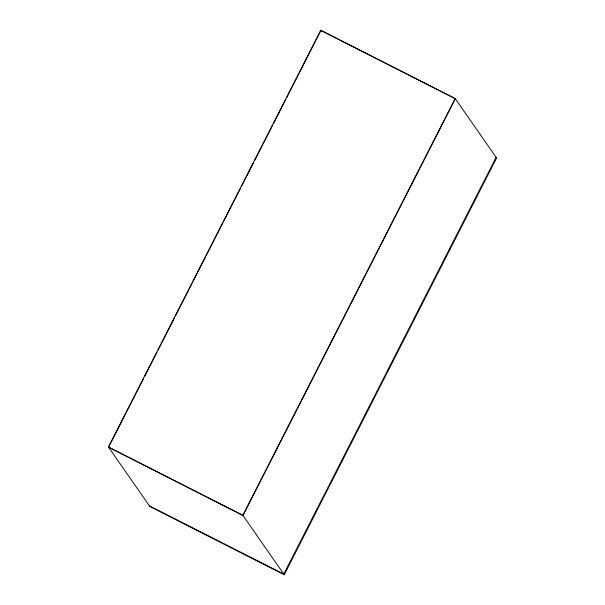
<?xml version="1.0" encoding="UTF-8"?>
<svg xmlns="http://www.w3.org/2000/svg" width="605" height="605" viewBox="0 0 605 605"><rect width="100%" height="100%" fill="white"/><g stroke="black" fill="none" stroke-linecap="round" stroke-linejoin="round"><path stroke-width="0.91" d="M108.416 446.997L320.763 30.25L455.172 98.517L496.584 158.003L284.237 574.75L149.828 506.483L108.416 446.997L242.824 515.271L284.237 574.75M126.142 412.761L108.582 447.231L242.991 515.498L455.331 98.744L320.922 30.477L286.694 97.662M126.997 411.082L143.703 378.299M144.557 376.613L156.982 352.239M157.837 350.552L174.542 317.769M175.397 316.09L192.103 283.306M192.957 281.62L205.382 257.246M206.237 255.56L222.942 222.776M223.797 221.097L240.503 188.314M241.357 186.627L253.775 162.269M254.629 160.597L272.583 125.348M273.437 123.677L285.84 99.341M242.824 515.271L455.172 98.517M496.13 157.353L283.783 574.1L149.375 505.833M320.763 30.25L321.391 31.158"/></g></svg>
